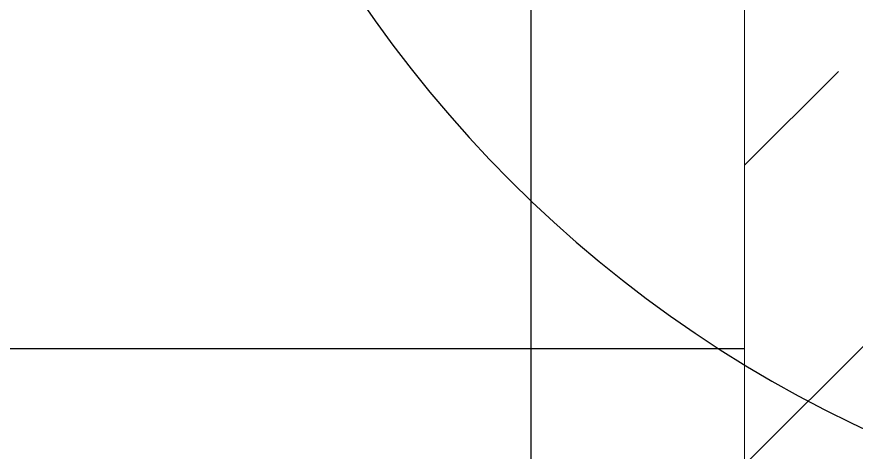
# Model space of a CAD drawing. Header units: millimetres. Extents: x -92759 to 184353, y -15225 to 86714.
# Drawn here: x 73656 to 74285, y 24536 to 24862 of the extents above; entities that cross this region are included whole.
import ezdxf

# ---------------------------------------------------------------- set-up
doc = ezdxf.new("R2010")
doc.units = ezdxf.units.MM
for name, color, linetype in [('0-1', 9, 'Continuous'), ('A-_DOOR----_E', 8, 'Continuous'), ('A-PATT-CONC', 8, 'Continuous')]:
    doc.layers.add(name, color=color, linetype=linetype)
doc.layers.add('HFI 9MM FPB', color=94, linetype='Continuous', lineweight=5)

# ---------------------------------------------------------------- blocks, each defined once
blk = doc.blocks.new('IDA - G - Double - Swing - Patch _SAMPLE_ - 2000L X 2200H - SAMPLE-10577419-WSO- BLK 8 RHH 2ND STOREY PLAN')
at = {"layer": 'A-_DOOR----_E'}
blk.add_arc((-935, -14.22), 934.99, 270, 360, dxfattribs=at)
blk = doc.blocks.new('A$C3019c3af')
at = {"layer": 'A-_DOOR----_E', "rotation": 270.0000000000001}
blk.add_blockref('IDA - G - Double - Swing - Patch _SAMPLE_ - 2000L X 2200H - SAMPLE-10577419-WSO- BLK 8 RHH 2ND STOREY PLAN', (-8000, -8276), dxfattribs=at)
blk = doc.blocks.new('RCP_B8L2')
at = {"layer": 'A-PATT-CONC'}
h = blk.add_hatch(dxfattribs=at)
h.set_pattern_fill('ANSI37', color=256, scale=189, angle=45)
h.set_pattern_definition([(90, (-397018.07, -198014.8), (-600.075, 0), []), (180, (-397018.07, -198014.8), (-6e-14, -600.075), [])])
h.paths.add_polyline_path([(-397018.55, -198014.8), (-397018.07, -200414.8), (-392218.07, -200414.8), (-392218.55, -201614.8), (-380218.07, -201614.8), (-380218.07, -196814.8), (-378418.55, -196814.8), (-378418.55, -194411.1), (-385018.07, -194411.1), (-385018.07, -198014.8)])
at = {"layer": 'HFI 9MM FPB'}
h = blk.add_hatch(dxfattribs=at)
h.set_pattern_fill('ANSI33', color=256, scale=50)
h.set_pattern_definition([(45, (-381589.02, -647239), (-224.5064, 224.5064), []), (45, (-381364.5, -647239), (-224.5064, 224.5064), [158.75, -79.375])])
h.paths.add_polyline_path([(-397618.07, -197577.3), (-385268.07, -197577.3), (-385268.07, -194177.3), (-378029.85, -194177.3), (-378029.85, -197377.3), (-379618.07, -197377.3), (-379618.07, -196977.3), (-380218.07, -196977.3), (-380218.07, -197577.3), (-379543.07, -197577.3), (-379543.07, -202052.3), (-392818.32, -202052.3), (-392818.07, -200852.3), (-397618.07, -200852.3)])
h.paths.add_polyline_path([(-397018.07, -198014.8), (-397018.07, -200414.8), (-392218.07, -200414.8), (-392218.07, -201614.8), (-380218.07, -201614.8), (-380218.07, -196814.8), (-378418.07, -196814.8), (-378418.07, -194414.8), (-384948.79, -194414.8), (-385018.07, -198014.8)], flags=16)
blk.add_lwpolyline([(-397018.07, -198014.8), (-397018.07, -200414.8), (-392218.07, -200414.8), (-392218.07, -201614.8), (-380218.07, -201614.8), (-380218.07, -196814.8), (-378418.07, -196814.8), (-378418.07, -194414.8), (-385018.07, -194414.8), (-385018.07, -198014.8), (-397018.07, -198014.8)], dxfattribs=at)

msp = doc.modelspace()

# ---------------------------------------------------------------- block references
at = {"layer": '0-1'}
msp.add_blockref('A$C3019c3af', (82701.06, 32741.24), dxfattribs=at)
at = {"layer": 'A-PATT-CONC'}
msp.add_blockref('RCP_B8L2', (452619.12, 220318.54), dxfattribs=at)

doc.saveas('drawing.dxf')
